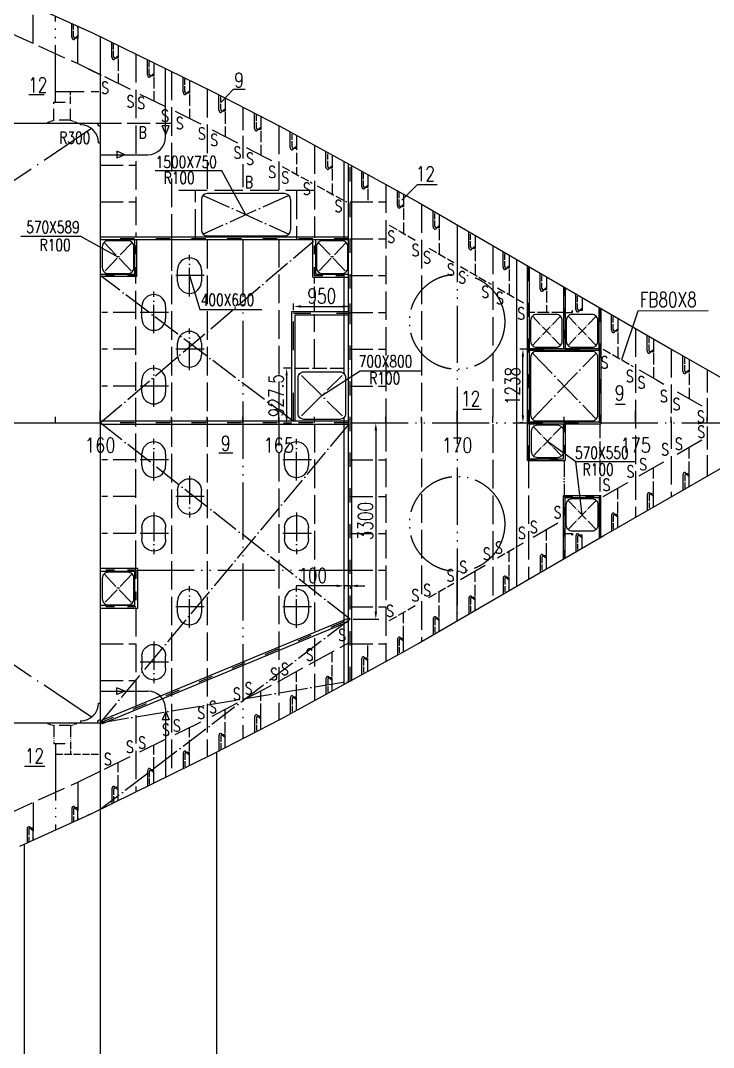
# Model space of a CAD drawing. Extents: x 415194 to 563994, y 453377 to 495577.
# Drawn here: x 541507 to 553155, y 468260 to 485525 of the extents above; entities that cross this region are included whole.
import ezdxf
from ezdxf.enums import TextEntityAlignment as Align

# ---------------------------------------------------------------- set-up
doc = ezdxf.new("R2010")
doc.units = 0
doc.header["$LTSCALE"] = 40
doc.header["$MEASUREMENT"] = 0
for name, pattern in [('ACAD_ISO02W100', [15, 12, -3]), ('ACAD_ISO03W100', [30, 12, -18]), ('ACAD_ISO04W100', [30.5, 24, -3, 0.5, -3]), ('ACAD_ISO05W100', [34, 24, -3, 0.5, -3, 0.5, -3])]:
    doc.linetypes.add(name, pattern=pattern)
doc.layers.get('0').update_dxf_attribs({"linetype": 'CONTINUOUS'})
doc.layers.get('DEFPOINTS').update_dxf_attribs({"linetype": 'CONTINUOUS'})
for name, color, linetype in [('01CONTINUOUS', 2, 'CONTINUOUS'), ('C-CEN', 4, 'ACAD_ISO04W100'), ('C-CON', 4, 'CONTINUOUS'), ('C-DAS', 4, 'ACAD_ISO02W100'), ('C-PH', 4, 'ACAD_ISO05W100'), ('FRAME', 7, 'CONTINUOUS'), ('TEXT', 9, 'CONTINUOUS'), ('Y-CON', 2, 'CONTINUOUS'), ('Y-DAS', 2, 'ACAD_ISO02W100'), ('Y-H', 2, 'ACAD_ISO03W100'), ('Y-PH', 2, 'ACAD_ISO05W100')]:
    doc.layers.add(name, color=color, linetype=linetype)
doc.styles.add('ROMANS', font='romans.shx', dxfattribs={"width": 0.75, "height": 250, "bigfont": 'hzdx.shx'})
doc.dimstyles.new('DM-50', dxfattribs={"dimscale": 50, "dimtxt": 1, "dimasz": 2.5, "dimexe": 1, "dimexo": 1, "dimgap": 1, "dimtad": 1, "dimdec": 0, "dimdsep": 46, "dimtxsty": 'ROMANS', "dimblk1": 'CLOSEDBLANK', "dimblk2": 'CLOSEDBLANK', "dimcen": 0, "dimclrd": 1, "dimclre": 1, "dimclrt": 1, "dimadec": 0, "dimazin": 0, "dimtfac": 1, "dimtdec": 0, "dimtmove": 0, "dimatfit": 3, "dimldrblk": 'CLOSEDBLANK', "dimfxl": 1, "dimtolj": 1, "dimarcsym": 0})

# ---------------------------------------------------------------- blocks, each defined once
blk = doc.blocks.new('A$C75882CA2')
at = {"layer": 'C-CON'}
for p, q in [((0, 57), (136, 114)), ((0, 57), (136, 0)), ((136, 0), (136, 114))]:
    blk.add_line(p, q, dxfattribs=at)
blk = doc.blocks.new('*D208')
at = {"color": 1, "linetype": 'ByBlock', "transparency": 16777216}
for p, q in [((570890, 480031), (570756, 480031)), ((570806, 479906), (570806, 479228)), ((570890, 479103), (570756, 479103))]:
    blk.add_line(p, q, dxfattribs=at)
for points in [[(570786, 479906), (570827, 479906), (570806, 480031)], [(570786, 479228), (570827, 479228), (570806, 479103)]]:
    blk.add_solid(points, dxfattribs=at)
at = {"layer": 'DEFPOINTS', "color": 0, "linetype": 'ByBlock', "transparency": 16777216}
for p in [(570940, 480031), (570806, 479103), (570940, 479103)]:
    blk.add_point(p, dxfattribs=at)
at = {"color": 1, "linetype": 'ByBlock', "transparency": 16777216, "insert": (570631, 479567), "char_height": 250, "attachment_point": 5, "rotation": 90, "style": 'ROMANS'}
blk.add_mtext('\\A1;927.5', dxfattribs=at)
blk = doc.blocks.new('_CLOSEDBLANK')
at = {"color": 0, "linetype": 'ByBlock'}
for p, q in [((-1, 0.17), (0, 0)), ((-1, 0.17), (-1, -0.17)), ((0, 0), (-1, -0.17))]:
    blk.add_line(p, q, dxfattribs=at)
blk = doc.blocks.new('A$C63D31A94')
at = {"layer": 'C-CEN', "ltscale": 0.5}
for p, q in [((250, 700), (250, 0)), ((0, 350), (500, 350))]:
    blk.add_line(p, q, dxfattribs=at)
at = {"layer": 'C-CON'}
for p, q in [((50, 250), (50, 450)), ((450, 450), (450, 250))]:
    blk.add_line(p, q, dxfattribs=at)
for centre, start, end in [((250, 450), 0, 180), ((250, 250), 180, 0)]:
    blk.add_arc(centre, 200, start, end, dxfattribs=at)
blk = doc.blocks.new('*D205')
at = {"color": 1, "linetype": 'ByBlock', "transparency": 16777216}
for p, q in [((572300, 479109), (572355, 479109)), ((572305, 478984), (572305, 475934)), ((571923, 475809), (572355, 475809))]:
    blk.add_line(p, q, dxfattribs=at)
for points in [[(572284, 478984), (572326, 478984), (572305, 479109)], [(572284, 475934), (572326, 475934), (572305, 475809)]]:
    blk.add_solid(points, dxfattribs=at)
at = {"layer": 'DEFPOINTS', "color": 0, "linetype": 'ByBlock', "transparency": 16777216}
for p in [(572250, 479109), (571873, 475809), (572305, 475809)]:
    blk.add_point(p, dxfattribs=at)
at = {"color": 1, "linetype": 'ByBlock', "transparency": 16777216, "insert": (572130, 477459), "char_height": 250, "attachment_point": 5, "rotation": 90, "style": 'ROMANS'}
blk.add_mtext('\\A1;3300', dxfattribs=at)
blk = doc.blocks.new('*D206')
at = {"color": 1, "linetype": 'ByBlock', "transparency": 16777216}
for p, q in [((571648, 476369), (570967, 476369)), ((571773, 476369), (571773, 476319)), ((571873, 476369), (571773, 476369)), ((571873, 476369), (571873, 476319)), ((571998, 476369), (572123, 476369))]:
    blk.add_line(p, q, dxfattribs=at)
for points in [[(571648, 476390), (571648, 476349), (571773, 476369)], [(571998, 476390), (571998, 476349), (571873, 476369)]]:
    blk.add_solid(points, dxfattribs=at)
at = {"layer": 'DEFPOINTS', "color": 0, "linetype": 'ByBlock', "transparency": 16777216}
for p in [(571773, 476419), (571773, 476369), (571873, 476419)]:
    blk.add_point(p, dxfattribs=at)
at = {"color": 1, "linetype": 'ByBlock', "transparency": 16777216, "insert": (571245, 476544), "char_height": 250, "attachment_point": 5, "style": 'ROMANS'}
blk.add_mtext('\\A1;100', dxfattribs=at)
blk = doc.blocks.new('*D209')
at = {"color": 1, "linetype": 'ByBlock', "transparency": 16777216}
for p, q in [((574838, 480347), (574728, 480347)), ((574778, 479234), (574778, 480222)), ((574773, 479109), (574728, 479109))]:
    blk.add_line(p, q, dxfattribs=at)
for points in [[(574757, 480222), (574799, 480222), (574778, 480347)], [(574757, 479234), (574799, 479234), (574778, 479109)]]:
    blk.add_solid(points, dxfattribs=at)
at = {"layer": 'DEFPOINTS', "color": 0, "linetype": 'ByBlock', "transparency": 16777216}
for p in [(574778, 480347), (574888, 480347), (574823, 479109)]:
    blk.add_point(p, dxfattribs=at)
at = {"color": 1, "linetype": 'ByBlock', "transparency": 16777216, "insert": (574603, 479728), "char_height": 250, "attachment_point": 5, "rotation": 90, "style": 'ROMANS'}
blk.add_mtext('\\A1;1238', dxfattribs=at)
blk = doc.blocks.new('*D207')
at = {"color": 1, "linetype": 'ByBlock', "transparency": 16777216}
for p, q in [((570923, 481004), (570923, 481117)), ((571048, 481067), (571748, 481067)), ((571873, 481004), (571873, 481117))]:
    blk.add_line(p, q, dxfattribs=at)
for points in [[(571048, 481088), (571048, 481046), (570923, 481067)], [(571748, 481088), (571748, 481046), (571873, 481067)]]:
    blk.add_solid(points, dxfattribs=at)
at = {"layer": 'DEFPOINTS', "color": 0, "linetype": 'ByBlock', "transparency": 16777216}
for p in [(571873, 481067), (570923, 480954), (571873, 480954)]:
    blk.add_point(p, dxfattribs=at)
at = {"color": 1, "linetype": 'ByBlock', "transparency": 16777216, "insert": (571398, 481242), "char_height": 250, "attachment_point": 5, "style": 'ROMANS'}
blk.add_mtext('\\A1;950', dxfattribs=at)

msp = doc.modelspace()

# ---------------------------------------------------------------- linework, layer by layer
for p, q in [((542366.4, 485248.6), (542366.4, 485480.2)), ((543041.4, 484910.5), (543041.4, 485159)), ((543641.4, 484613.4), (543641.4, 484861.8)), ((544241.4, 484319.5), (544241.4, 484573.2)), ((541645.6, 484281.2), (541906.5, 484281.2)), ((544841.4, 484020.5), (544841.4, 484277.2)), ((545441.4, 483710.7), (545441.4, 483966.9)), ((546041.4, 483391.9), (546041.4, 483654.1)), ((546641.4, 483062.4), (546641.4, 483324.6)), ((546946.4, 481814), (546946.4, 483155.1)), ((547018.9, 474420.4), (547018.9, 483109.9)), ((547073.9, 474420.4), (547073.9, 483090.7)), ((544889.6, 482999.7), (543772.7, 482999.7)), ((545296.4, 482260.4), (544889.6, 482999.7)), ((547241.4, 482733.4), (547241.4, 482995.6)), ((544675.6, 482615.4), (544646.4, 482615.4)), ((545946.4, 482615.4), (544675.6, 482615.4)), ((545946.4, 482615.4), (544675.6, 482615.4)), ((547841.4, 482413.3), (547841.4, 482664.4)), ((544546.4, 482515.4), (544546.4, 482005.4)), ((546046.4, 482515.4), (546046.4, 482005.4)), ((548441.4, 482059.7), (548441.4, 482321.9)), ((542518.6, 481891.4), (541510.7, 481891.4)), ((543146.4, 481545.9), (542518.6, 481891.4)), ((547018.9, 481882.9), (542846.4, 481882.9)), ((544646.4, 481905.4), (545946.4, 481905.4)), ((549041.4, 481711.7), (549041.4, 481973.9)), ((547018.9, 481837.9), (542846.4, 481837.9)), ((543428.9, 481253.9), (543428.9, 481837.9)), ((543463.9, 481218.9), (543463.9, 481837.9)), ((546418.9, 481208.9), (546418.9, 481837.9)), ((546468.9, 481258.9), (546468.9, 481837.9)), ((549617.4, 481377.1), (549617.4, 481639.3)), ((549846.4, 481507), (549846.4, 476013.7)), ((543428.9, 481253.9), (542846.4, 481253.9)), ((543463.9, 481218.9), (542846.4, 481218.9)), ((544346.4, 481236.4), (544520.4, 480669.4)), ((546418.9, 481208.9), (547018.9, 481208.9)), ((546468.9, 481258.9), (547018.9, 481258.9)), ((546946.4, 479584.5), (546946.4, 481277.7)), ((550241.4, 481014.6), (550241.4, 481276.8)), ((550841.4, 480665.6), (550841.4, 480927.8)), ((544520.4, 480669.4), (545560.7, 480669.4)), ((546068.9, 480632.4), (547018.9, 480632.4)), ((546068.9, 478787.9), (546068.9, 480632.4)), ((546123.9, 480577.4), (547018.9, 480577.4)), ((546123.9, 478787.9), (546123.9, 480577.4)), ((551441.4, 480318.9), (551441.4, 480581.1)), ((552041.4, 479973.3), (552041.4, 480236.1)), ((552641.4, 479628.6), (552641.4, 479890.9)), ((546571.4, 479218.4), (547214, 479636.7)), ((547214, 479636.7), (548246.4, 479636.7)), ((542846.4, 478760.4), (542846.4, 478960.4)), ((542846.4, 478760.4), (542846.4, 478960.4)), ((548846.4, 478760.4), (548846.4, 478960.4)), ((548846.4, 478760.4), (548846.4, 478960.4)), ((551846.4, 478760.4), (551846.4, 478960.4)), ((551846.4, 478760.4), (551846.4, 478960.4)), ((524096.4, 478760.4), (542846.4, 478760.4)), ((542096.4, 478760.4), (542096.4, 478860.4)), ((547018.9, 478787.9), (542846.4, 478787.9)), ((543446.4, 478760.4), (543446.4, 478860.4)), ((543446.4, 478760.4), (543446.4, 478860.4)), ((546946.4, 478719), (546946.4, 478852.2)), ((547046.4, 478760.4), (547046.4, 478860.4)), ((547046.4, 478760.4), (547046.4, 478860.4)), ((547646.4, 478760.4), (547646.4, 478860.4)), ((547646.4, 478760.4), (547646.4, 478860.4)), ((548246.4, 478760.4), (548246.4, 478860.4)), ((549446.4, 478760.4), (549446.4, 478860.4)), ((549446.4, 478760.4), (549446.4, 478860.4)), ((550046.4, 478760.4), (550046.4, 478860.4)), ((550646.4, 478760.4), (550646.4, 478860.4)), ((551246.4, 478760.4), (551246.4, 478860.4)), ((551246.4, 478760.4), (551246.4, 478860.4)), ((552446.4, 478760.4), (552446.4, 478860.4)), ((552446.4, 478760.4), (552446.4, 478860.4)), ((553046.4, 478760.4), (553046.4, 478860.4)), ((553046.4, 478760.4), (553046.4, 478860.4)), ((547018.9, 478732.9), (542846.4, 478732.9)), ((546946.4, 474365.6), (546946.4, 478742.9)), ((550363.4, 478450.4), (550838.6, 478113.8)), ((550838.6, 478113.8), (551846.4, 478113.8)), ((550946.4, 477212.4), (550838.6, 478113.8)), ((552641.4, 477884.4), (552641.4, 477622.2)), ((552041.4, 477546.9), (552041.4, 477284.7)), ((551441.4, 477202.3), (551441.4, 476940.1)), ((550841.4, 476855.1), (550841.4, 476592.9)), ((550241.4, 476506.6), (550241.4, 476244.4)), ((543473.9, 476311.9), (542846.4, 476311.9)), ((543423.9, 476261.9), (542846.4, 476261.9)), ((543423.9, 476261.9), (543423.9, 475687.9)), ((543473.9, 476311.9), (543473.9, 475637.9)), ((549617.4, 476144.1), (549617.4, 475881.9)), ((543423.9, 475687.9), (542846.4, 475687.9)), ((549041.4, 475809), (549041.4, 475546.8)), ((543473.9, 475637.9), (542846.4, 475637.9)), ((548441.4, 475460.5), (548441.4, 475198.3)), ((547841.4, 475116.3), (547841.4, 474854.1)), ((547239.9, 474786.5), (547239.9, 474524.3)), ((546641.4, 474457.8), (546641.4, 474195.6)), ((546041.4, 474129.3), (546041.4, 473867.1)), ((545441.4, 473810.6), (545441.4, 473548.4)), ((544841.4, 473500.2), (544841.4, 473238)), ((544241.4, 473201.2), (544241.4, 472942.1)), ((544798.8, 473221.5), (544798.8, 465311.4)), ((541576.2, 472988.2), (541914.7, 472988.2)), ((543641.4, 472907.8), (543641.4, 472659.4)), ((543041.4, 472609.7), (543041.4, 472361.3)), ((542366.4, 472272.1), (542366.4, 472040.5)), ((542846.4, 472265.4), (542846.4, 462240)), ((541616.4, 471930.7), (541616.4, 471702.7)), ((541566.3, 471678.1), (541566.3, 465311.4))]:
    msp.add_line(p, q)
at = {"color": 1}
for p, q in [((543946.4, 483569.1), (543946.4, 484717.5)), ((542846.4, 483269.1), (543646.4, 483269.1)), ((542846.4, 474251.6), (543646.4, 474251.6)), ((543946.4, 473951.6), (543946.4, 472803.2))]:
    msp.add_line(p, q, dxfattribs=at)
at = {"ltscale": 0.3}
for p, q in [((544871.4, 484144.5), (545085.1, 484369.4)), ((545085.1, 484369.4), (545283.4, 484369.4)), ((547913.7, 482507), (548178.8, 482768.9)), ((551231.4, 478745.4), (551261.4, 478745.4))]:
    msp.add_line(p, q, dxfattribs=at)
at = {"ltscale": 0.5}
for p, q in [((550031.4, 478126.4), (550031.4, 481399.5)), ((550061.4, 478156.4), (550061.4, 481382.1)), ((551261.4, 480685), (551261.4, 478745.4)), ((550061.4, 480013.4), (551231.4, 480013.4)), ((550061.4, 479983.4), (551231.4, 479983.4)), ((551231.4, 480013.4), (551231.4, 478775.4)), ((550061.4, 478775.4), (551231.4, 478775.4)), ((550061.4, 478745.4), (551231.4, 478745.4)), ((550630.4, 478745.4), (550630.4, 478156.4)), ((550660.4, 478745.4), (550660.4, 478126.4)), ((550031.4, 478126.4), (550660.4, 478126.4)), ((550061.4, 478156.4), (550630.4, 478156.4)), ((550631.4, 477537.4), (551261.4, 477537.4)), ((550661.4, 477507.4), (551231.4, 477507.4)), ((551261.4, 476835.7), (551261.4, 477537.4))]:
    msp.add_line(p, q, dxfattribs=at)
at = {"lineweight": -2, "ltscale": 0.5}
for p, q in [((550631.4, 481051), (550631.4, 480013.4)), ((550661.4, 481033.6), (550661.4, 480013.4)), ((551231.4, 479973.4), (551231.4, 480702.5)), ((550631.4, 476478.4), (550631.4, 477537.4)), ((550661.4, 476478.4), (550661.4, 477507.4)), ((551231.4, 477507.4), (551231.4, 476818.3)), ((542873.9, 473760.8), (547018.9, 475478))]:
    msp.add_line(p, q, dxfattribs=at)
at = {"lineweight": -2}
msp.add_line((542873.9, 473702.7), (547018.9, 475419.9), dxfattribs=at)
at = {"ltscale": 0.3}
for points in [[(550611.4, 480483.4, 0.4142136), (550511.4, 480583.4), (550181.4, 480583.4, 0.4142136), (550081.4, 480483.4), (550081.4, 480133.4, 0.4142136), (550181.4, 480033.4), (550511.4, 480033.4, 0.4142136), (550611.4, 480133.4)], [(551211.4, 480483.4, 0.4142136), (551111.4, 480583.4), (550781.4, 480583.4, 0.4142136), (550681.4, 480483.4), (550681.4, 480133.4, 0.4142136), (550781.4, 480033.4), (551111.4, 480033.4, 0.4142136), (551211.4, 480133.4)], [(551111.4, 479963.4), (550181.4, 479963.4, 0.4142136), (550081.4, 479863.4), (550081.4, 478895.4, 0.4142136), (550181.4, 478795.4), (551111.4, 478795.4, 0.4142136), (551211.4, 478895.4), (551211.4, 479863.4, 0.4142136)], [(546971.4, 479518.4), (546971.4, 478918.4, -0.4142136), (546871.4, 478818.4), (546271.4, 478818.4, -0.4142136), (546171.4, 478918.4), (546171.4, 479518.4, -0.4142136), (546271.4, 479618.4), (546871.4, 479618.4, -0.4142136)], [(550628.4, 478275.4, -0.4142136), (550528.4, 478175.4), (550198.4, 478175.4, -0.4142136), (550098.4, 478275.4), (550098.4, 478625.4, -0.4142136), (550198.4, 478725.4), (550528.4, 478725.4, -0.4142136), (550628.4, 478625.4)], [(551211.4, 477037.4, -0.4142136), (551111.4, 476937.4), (550781.4, 476937.4, -0.4142136), (550681.4, 477037.4), (550681.4, 477387.4, -0.4142136), (550781.4, 477487.4), (551111.4, 477487.4, -0.4142136), (551211.4, 477387.4)]]:
    msp.add_lwpolyline(points, format="xyb", close=True, dxfattribs=at)
for centre, radius, start, end in [((542416.4, 485248.6), 50, 180, 220.30049), ((542397.3, 485232.4), 25, 220.30049, 355.62163), ((542421.4, 485255.5), 25, 180, 270), ((543091.4, 484910.5), 50, 180, 220.30049), ((543072.3, 484894.3), 25, 220.30049, 355.62163), ((543096.4, 484917.4), 25, 180, 270), ((543691.4, 484613.4), 50, 180, 220.30049), ((543672.3, 484597.2), 25, 220.30049, 355.62163), ((543696.4, 484620.3), 25, 180, 270), ((544291.4, 484319.5), 50, 180, 220.30049), ((544272.3, 484303.3), 25, 220.30049, 355.62163), ((544296.4, 484326.4), 25, 180, 270), ((544891.4, 484020.5), 50, 180, 220.30049), ((544872.3, 484004.3), 25, 220.30049, 355.62163), ((544896.4, 484027.4), 25, 180, 270), ((542846.4, 483800.4), 50, 179.98123, 270), ((545491.4, 483710.7), 50, 180, 220.30049), ((545472.3, 483694.5), 25, 220.30049, 355.62163), ((545496.4, 483717.6), 25, 180, 270), ((546091.4, 483391.9), 50, 180, 220.30049), ((546072.3, 483375.7), 25, 220.30049, 355.62163), ((546096.4, 483398.8), 25, 180, 270), ((546691.4, 483062.4), 50, 180, 220.30049), ((546672.3, 483046.2), 25, 220.30049, 355.62163), ((546696.4, 483069.3), 25, 180, 270), ((547291.4, 482733.4), 50, 180, 220.30049), ((547296.4, 482740.3), 25, 180, 270), ((544646.4, 482515.4), 100, 90, 180), ((545946.4, 482515.4), 100, 0, 90), ((547272.3, 482717.2), 25, 220.30049, 355.62163), ((547891.4, 482413.3), 50, 180, 220.30049), ((547872.3, 482397.1), 25, 220.30049, 355.62163), ((547896.4, 482420.2), 25, 180, 270), ((548491.4, 482059.7), 50, 180, 220.30049), ((548472.3, 482043.6), 25, 220.30049, 355.62163), ((548496.4, 482066.6), 25, 180, 270), ((544646.4, 482005.4), 100, 180, 270), ((545946.4, 482005.4), 100, 270, 0), ((549091.4, 481711.7), 50, 180, 220.30049), ((549072.3, 481695.5), 25, 220.30049, 355.62163), ((549096.4, 481718.6), 25, 180, 270), ((549667.4, 481377.1), 50, 180, 220.30049), ((549648.3, 481360.9), 25, 220.30049, 355.62163), ((549672.4, 481384), 25, 180, 270), ((550291.4, 481014.6), 50, 180, 220.30049), ((550296.4, 481021.5), 25, 180, 270), ((550272.3, 480998.4), 25, 220.30049, 355.62163), ((550891.4, 480665.6), 50, 180, 220.30049), ((550896.4, 480672.5), 25, 180, 270), ((550872.3, 480649.4), 25, 220.30049, 355.62163), ((551491.4, 480318.9), 50, 180, 220.30049), ((551496.4, 480325.8), 25, 180, 270), ((551472.3, 480302.8), 25, 220.30049, 355.62163), ((552091.4, 479973.3), 50, 180, 220.30049), ((552096.4, 479980.2), 25, 180, 270), ((552072.3, 479957.1), 25, 220.30049, 355.62163), ((552691.4, 479628.6), 50, 180, 220.30049), ((552696.4, 479635.5), 25, 180, 270), ((552672.3, 479612.4), 25, 220.30049, 355.62163), ((552691.4, 477884.4), 50, 139.69951, 180), ((552672.3, 477900.5), 25, 4.37837, 139.69951), ((552696.4, 477877.5), 25, 90, 180), ((552091.4, 477546.9), 50, 139.69951, 180), ((552072.3, 477563.1), 25, 4.37837, 139.69951), ((552096.4, 477540), 25, 90, 180), ((551491.4, 477202.3), 50, 139.69951, 180), ((551472.3, 477218.5), 25, 4.37837, 139.69951), ((551496.4, 477195.4), 25, 90, 180), ((550891.4, 476855.1), 50, 139.69951, 180), ((550872.3, 476871.3), 25, 4.37837, 139.69951), ((550896.4, 476848.2), 25, 90, 180), ((550291.4, 476506.6), 50, 139.69951, 180), ((550272.3, 476522.8), 25, 4.37837, 139.69951), ((550296.4, 476499.7), 25, 90, 180), ((549667.4, 476144.1), 50, 139.69951, 180), ((549648.3, 476160.3), 25, 4.37837, 139.69951), ((549672.4, 476137.2), 25, 90, 180), ((549091.4, 475809), 50, 139.69951, 180), ((549072.3, 475825.2), 25, 4.37837, 139.69951), ((549096.4, 475802.1), 25, 90, 180), ((548491.4, 475460.5), 50, 139.69951, 180), ((548472.3, 475476.7), 25, 4.37837, 139.69951), ((548496.4, 475453.6), 25, 90, 180), ((547891.4, 475116.3), 50, 139.69951, 180), ((547872.3, 475132.5), 25, 4.37837, 139.69951), ((547896.4, 475109.4), 25, 90, 180), ((547289.9, 474786.5), 50, 139.69951, 180), ((547270.9, 474802.7), 25, 4.37837, 139.69951), ((547294.9, 474779.6), 25, 90, 180), ((546691.4, 474457.8), 50, 139.69951, 180), ((546672.3, 474474), 25, 4.37837, 139.69951), ((546696.4, 474450.9), 25, 90, 180), ((546091.4, 474129.3), 50, 139.69951, 180), ((546072.3, 474145.5), 25, 4.37837, 139.69951), ((546096.4, 474122.4), 25, 90, 180), ((542846.4, 473719.1), 50, 90, 178.61111), ((545491.4, 473810.6), 50, 139.69951, 180), ((545472.3, 473826.7), 25, 4.37837, 139.69951), ((545496.4, 473803.6), 25, 90, 180), ((544891.4, 473500.2), 50, 139.69951, 180), ((544872.3, 473516.4), 25, 4.37837, 139.69951), ((544896.4, 473493.3), 25, 90, 180), ((544291.4, 473201.2), 50, 139.69951, 180), ((544272.3, 473217.4), 25, 4.37837, 139.69951), ((544296.4, 473194.3), 25, 90, 180), ((543691.4, 472907.8), 50, 139.69951, 180), ((543672.3, 472924), 25, 4.37837, 139.69951), ((543696.4, 472900.9), 25, 90, 180), ((543091.4, 472609.7), 50, 139.69951, 180), ((543072.3, 472625.9), 25, 4.37837, 139.69951), ((543096.4, 472602.8), 25, 90, 180), ((542416.4, 472272.1), 50, 139.69951, 180), ((542397.3, 472288.3), 25, 4.37837, 139.69951), ((542421.4, 472265.2), 25, 90, 180), ((541666.4, 471930.7), 50, 139.69951, 180), ((541647.3, 471946.8), 25, 4.37837, 139.69951), ((541671.4, 471923.7), 25, 90, 180)]:
    msp.add_arc(centre, radius, start, end)
at = {"color": 1}
for centre, start, end in [((543646.4, 483569.1), 270, 0), ((543646.4, 473951.6), 0, 90)]:
    msp.add_arc(centre, 300, start, end, dxfattribs=at)
at = {"color": 1, "linetype": 'ByBlock'}
msp.add_solid([(552896.4, 478785.4), (552896.4, 478735.4), (553046.4, 478760.4)], dxfattribs=at)
at = {"layer": '01CONTINUOUS'}
for p, q in [((542846.4, 485255.4), (542846.4, 472265.4)), ((536846.4, 483800.4), (542821.4, 483800.4)), ((536846.4, 473720.4), (542846.4, 473720.4))]:
    msp.add_line(p, q, dxfattribs=at)
at = {"layer": 'C-CEN'}
for p, q in [((542700.6, 473813.6), (524242.1, 486190)), ((542700.6, 483707.2), (524244.2, 471332.1))]:
    msp.add_line(p, q, dxfattribs=at)
at = {"layer": 'C-CEN', "ltscale": 0.5}
for p, q in [((546017.1, 482586.1), (544575.7, 481934.6)), ((544575.7, 482586.1), (546017.1, 481934.6)), ((542846.4, 478760.4), (546428.9, 481815.3)), ((546096.4, 478785.4), (542846.4, 481236.4)), ((550110.7, 478824.6), (551182.1, 479934.1)), ((550110.7, 479934.1), (551182.1, 478824.6)), ((546232, 478878.9), (546910.8, 479557.8)), ((546232, 479557.8), (546910.8, 478878.9)), ((547046.4, 475460.4), (542846.4, 478760.4)), ((547018.9, 478732.9), (542846.4, 473720.4)), ((547046.4, 475460.4), (542863.9, 472273.9)), ((542846.4, 473720.4), (547046.4, 474420.4))]:
    msp.add_line(p, q, dxfattribs=at)
at = {"layer": 'C-CEN', "ltscale": 0.3}
for p, q in [((542910.7, 481791.1), (543382.1, 481300.6)), ((543382.1, 481791.1), (542910.7, 481300.6)), ((546510.7, 481791.1), (546982.1, 481300.6)), ((546982.1, 481791.1), (546510.7, 481300.6)), ((542910.7, 476220.1), (543382.1, 475729.6)), ((543382.1, 476220.1), (542910.7, 475729.6))]:
    msp.add_line(p, q, dxfattribs=at)
at = {"layer": 'C-CEN', "ltscale": 0.2}
for p, q in [((550582.1, 480062.6), (550110.7, 480554.1)), ((550110.7, 480062.6), (550582.1, 480554.1)), ((551182.1, 480062.6), (550710.7, 480554.1)), ((550710.7, 480062.6), (551182.1, 480554.1)), ((550599.1, 478696.1), (550127.7, 478204.6)), ((550127.7, 478696.1), (550599.1, 478204.6)), ((550710.7, 477458.1), (551182.1, 476966.6)), ((551182.1, 477458.1), (550710.7, 476966.6))]:
    msp.add_line(p, q, dxfattribs=at)
at = {"layer": 'C-CON', "linetype": 'ACAD_ISO05W100', "ltscale": 0.2}
for p, q in [((542066.6, 484150.4), (542346.6, 484150.4)), ((542066.6, 483850.4), (542066.6, 484150.4)), ((542346.6, 483850.4), (542346.6, 484150.4)), ((542346.6, 483850.4), (542066.6, 483850.4)), ((542346.6, 473670.4), (542066.6, 473670.4)), ((542066.6, 473670.4), (542066.6, 473370.4)), ((542346.6, 473670.4), (542346.6, 473370.4)), ((542066.6, 473370.4), (542346.6, 473370.4))]:
    msp.add_line(p, q, dxfattribs=at)
at = {"layer": 'C-CON', "linetype": 'ACAD_ISO05W100', "ltscale": 0.05}
for p, q in [((541961.6, 483812.4), (542066.6, 483850.4)), ((541961.6, 483812.4), (541961.6, 483800.4)), ((542346.6, 483850.4), (542451.6, 483812.4)), ((542451.6, 483812.4), (542451.6, 483800.4)), ((541961.6, 473708.4), (541961.6, 473720.4)), ((541961.6, 473708.4), (542066.6, 473670.4)), ((542346.6, 473670.4), (542451.6, 473708.4)), ((542451.6, 473708.4), (542451.6, 473720.4))]:
    msp.add_line(p, q, dxfattribs=at)
at = {"layer": 'C-CON'}
for p, q in [((542516.4, 483770.4), (542516.4, 483800.5)), ((542816.4, 483470.4), (542846.4, 483470.4)), ((548178.8, 482768.9), (548512.7, 482768.9)), ((548940.1, 478988.8), (549257, 478988.8)), ((551506.5, 479074.6), (551670.9, 479074.6)), ((542816.4, 474050.4), (542846.4, 474050.4)), ((542516.4, 473750.4), (542516.4, 473720.3))]:
    msp.add_line(p, q, dxfattribs=at)
for centre, start, end in [((542516.4, 483470.4), 0, 90), ((542516.4, 474050.4), 270, 360)]:
    msp.add_arc(centre, 300, start, end, dxfattribs=at)
at = {"layer": 'C-DAS'}
for p, q in [((541721.4, 485140.2), (541721.4, 485772)), ((542471.4, 484798.7), (542471.4, 485430.5)), ((543446.4, 484962), (543446.4, 481880.4)), ((544046.4, 484668.6), (544046.4, 481855.4)), ((542096.6, 484330.2), (542821.6, 484330.2)), ((544646.4, 484375.2), (544646.4, 482665.4)), ((545846.4, 483757.4), (545846.4, 482665.4)), ((546446.4, 483429.3), (546446.4, 481872.9)), ((547646.4, 482771.3), (547646.4, 478760.4)), ((546446.4, 482665.4), (544046.4, 482665.4)), ((544446.4, 481872.9), (544446.4, 482665.4)), ((546146.4, 482665.4), (546146.4, 481855.4)), ((548246.4, 482436.4), (548246.4, 478760.4)), ((544046.4, 481837.9), (544046.4, 472852.1)), ((544646.4, 481837.9), (544646.4, 473145.5)), ((545846.4, 481855.4), (545846.4, 473763.3)), ((549446.4, 481739.3), (549446.4, 475781.4)), ((543446.4, 476301.9), (543446.4, 481236.4)), ((546446.4, 479688.9), (546446.4, 480587.4)), ((551846.4, 480348.3), (551846.4, 477172.4)), ((552446.4, 480003.2), (552446.4, 477517.6)), ((547646.4, 478760.4), (547646.4, 476259.4)), ((548246.4, 478760.4), (548246.4, 475084.3)), ((546446.4, 478742.9), (546446.4, 474091.4)), ((550045.4, 478141.4), (550045.4, 476129.3)), ((547646.4, 476259.4), (547646.4, 474749.4)), ((543446.4, 475647.9), (543446.4, 472558.7)), ((542471.4, 472722.1), (542471.4, 472090.2)), ((541721.4, 472380.5), (541721.4, 471748.7))]:
    msp.add_line(p, q, dxfattribs=at)
at = {"layer": 'C-DAS', "ltscale": 0.2}
for p, q in [((542396.4, 485255.5), (542396.4, 485466)), ((543071.4, 484917.4), (543071.4, 485145.7)), ((543671.4, 484620.3), (543671.4, 484848.5)), ((544271.4, 484326.4), (544271.4, 484554.7)), ((544871.4, 484027.4), (544871.4, 484261.7)), ((545471.4, 483717.6), (545471.4, 483945.8)), ((546071.4, 483398.8), (546071.4, 483634.9)), ((546671.4, 483069.3), (546671.4, 483305.9)), ((547271.4, 482740.3), (547271.4, 482976.9)), ((547871.4, 482420.2), (547871.4, 482648.4)), ((548471.4, 482066.6), (548471.4, 482305.7)), ((549071.4, 481718.6), (549071.4, 481957.2)), ((549647.4, 481384), (549647.4, 481622.6)), ((550271.4, 481021.5), (550271.4, 481260.1)), ((550871.4, 480672.5), (550871.4, 480911.6)), ((551471.4, 480325.8), (551471.4, 480564)), ((552071.4, 479980.2), (552071.4, 480218.9)), ((552671.4, 479635.5), (552671.4, 479873.7)), ((552671.4, 477877.5), (552671.4, 477649.2)), ((552071.4, 477540), (552071.4, 477311.7)), ((551471.4, 477195.4), (551471.4, 476967.1)), ((550871.4, 476848.2), (550871.4, 476619.9)), ((550271.4, 476499.7), (550271.4, 476271.4)), ((549647.4, 476137.2), (549647.4, 475908.9)), ((549071.4, 475802.1), (549071.4, 475573.9)), ((548471.4, 475453.6), (548471.4, 475225.3)), ((547871.4, 475109.4), (547871.4, 474881.1)), ((547269.9, 474779.6), (547269.9, 474551.4)), ((546671.4, 474450.9), (546671.4, 474222.7)), ((546071.4, 474122.4), (546071.4, 473894.2)), ((545471.4, 473803.6), (545471.4, 473575.4)), ((544871.4, 473493.3), (544871.4, 473265.1)), ((544271.4, 473194.3), (544271.4, 472966)), ((543671.4, 472900.9), (543671.4, 472672.7)), ((543071.4, 472602.8), (543071.4, 472374.6)), ((542396.4, 472265.2), (542396.4, 472054.7)), ((541646.4, 471923.7), (541646.4, 471715.8))]:
    msp.add_line(p, q, dxfattribs=at)
at = {"layer": 'C-DAS', "ltscale": 0.5}
for p, q in [((544046.4, 481855.4), (544046.4, 481251.4)), ((546113.9, 479682.6), (547028.9, 479682.6)), ((551246.4, 478745.4), (551246.4, 477522.4))]:
    msp.add_line(p, q, dxfattribs=at)
at = {"layer": 'C-DAS', "ltscale": 0.25}
msp.add_line((542096.6, 473190.5), (542821.6, 473190.5), dxfattribs=at)
at = {"layer": 'C-DAS'}
for points in [[(539096.4, 486241.5), (539566.5, 486065.2), (541265.4, 485347.8), (542469, 484799.9), (542846.4, 484615.3)], [(539096.4, 471279.2), (539566.5, 471455.5), (541265.4, 472172.9), (542469, 472720.9), (542846.4, 472905.4)]]:
    msp.add_lwpolyline(points, dxfattribs=at)
at = {"layer": 'C-DAS', "ltscale": 0.5, "flags": 128}
msp.add_lwpolyline([(542646.4, 484713.1), (542864.2, 484606.6)], dxfattribs=at)
at = {"layer": 'C-DAS', "flags": 128}
for points in [[(542915.7, 484581.4), (543412.9, 484338.3)], [(543514.9, 484288.4), (544003.6, 484049.5)], [(544106.9, 483999), (544488, 483812.6), (544598.8, 483755.3)], [(544725.9, 483689.6), (545183.4, 483453)], [(545299.8, 483391.5), (545604.1, 483235.4), (545799.2, 483128.4)], [(551903.6, 479652.1), (552209.7, 479476), (552401.3, 479365.7)], [(552543.6, 479283.8), (552980.3, 479032.5)], [(552543.6, 478236.9), (552980.3, 478488.2)], [(551903.6, 477868.7), (552209.7, 478044.7), (552401.3, 478155)], [(551300.2, 477521.6), (551804, 477811.4)], [(550123.9, 476839.9), (550565.5, 477096.4)], [(548900.7, 476129.3), (549419.4, 476430.7)], [(545299.8, 474129.2), (545604.1, 474285.3), (547028.9, 475066.6)], [(544725.9, 473831.1), (545183.4, 474067.7)], [(544106.9, 473521.8), (544488, 473708.1), (544598.8, 473765.4)], [(543514.9, 473232.3), (544003.6, 473471.2)], [(542915.7, 472939.3), (543412.9, 473182.4)]]:
    msp.add_lwpolyline(points, dxfattribs=at)
at = {"layer": 'C-DAS', "ltscale": 0.3, "flags": 128}
for points in [[(545903.1, 483071.5), (546411.8, 482792.5)], [(546491.3, 482746), (546987.5, 482476.8)], [(547704.4, 482083.7), (547715.9, 482077.4), (547901.8, 481971.6), (548167.7, 481817.1)], [(548373, 481697.9), (548791.7, 481454.7)], [(548900.7, 481391.4), (549419.4, 481090)], [(549523.3, 481029.7), (549990.4, 480758.4)], [(551300.2, 479999.1), (551804, 479709.3)], [(549523.3, 476491), (549990.4, 476762.3)], [(548373, 475822.8), (548791.7, 476066)], [(547704.4, 475437), (547715.9, 475443.3), (547901.8, 475549.1), (548167.7, 475703.6)]]:
    msp.add_lwpolyline(points, dxfattribs=at)
at = {"layer": 'C-PH'}
msp.add_line((545072.7, 478249.4), (544838.4, 478249.4), dxfattribs=at)
at = {"layer": 'DEFPOINTS', "color": 0, "linetype": 'ByBlock'}
msp.add_point((553046.4, 478760.4), dxfattribs=at)
at = {"layer": 'FRAME'}
for p, q in [((542846.4, 478760.4), (542846.4, 478960.4)), ((545846.4, 478760.4), (545846.4, 478960.4)), ((548846.4, 478760.4), (548846.4, 478960.4)), ((551846.4, 478760.4), (551846.4, 478960.4)), ((543446.4, 478760.4), (543446.4, 478860.4)), ((544046.4, 478760.4), (544046.4, 478860.4)), ((544646.4, 478760.4), (544646.4, 478860.4)), ((545246.4, 478760.4), (545246.4, 478860.4)), ((546446.4, 478760.4), (546446.4, 478860.4)), ((547046.4, 478760.4), (547046.4, 478860.4)), ((547646.4, 478760.4), (547646.4, 478860.4)), ((549446.4, 478760.4), (549446.4, 478860.4)), ((551246.4, 478760.4), (551246.4, 478860.4)), ((552446.4, 478760.4), (552446.4, 478860.4)), ((553046.4, 478760.4), (553046.4, 478860.4))]:
    msp.add_line(p, q, dxfattribs=at)
at = {"layer": 'TEXT'}
for p, q in [((551882.6, 480638.1), (551608.8, 479821.6)), ((553068.2, 480642.5), (551882.6, 480638.1))]:
    msp.add_line(p, q, dxfattribs=at)
for points in [[(542881.4, 481371.4, 0.4142136), (542981.4, 481271.4), (543311.4, 481271.4, 0.4142136), (543411.4, 481371.4), (543411.4, 481720.4, 0.4142136), (543311.4, 481820.4), (542981.4, 481820.4, 0.4142136), (542881.4, 481720.4), (542881.4, 481371.4)], [(546481.4, 481371.4, 0.4142136), (546581.4, 481271.4), (546911.4, 481271.4, 0.4142136), (547011.4, 481371.4), (547011.4, 481720.4, 0.4142136), (546911.4, 481820.4), (546581.4, 481820.4, 0.4142136), (546481.4, 481720.4), (546481.4, 481371.4)], [(542881.4, 475800.4, 0.4142136), (542981.4, 475700.4), (543311.4, 475700.4, 0.4142136), (543411.4, 475800.4), (543411.4, 476149.4, 0.4142136), (543311.4, 476249.4), (542981.4, 476249.4, 0.4142136), (542881.4, 476149.4), (542881.4, 475800.4)]]:
    msp.add_lwpolyline(points, format="xyb", dxfattribs=at)
at = {"layer": 'Y-CON'}
for p, q in [((552496.4, 477546.3), (553496.4, 478121.9)), ((551313.4, 476865.8), (552496.4, 477546.3)), ((548188.4, 475050.6), (551246.4, 476827)), ((547996.4, 474941.3), (548188.4, 475050.6)), ((545874.4, 473777.8), (547996.4, 474941.3)), ((544746.4, 473194.4), (545874.4, 473777.8)), ((542714.4, 472200.8), (544746.4, 473194.4)), ((541496.4, 471646.3), (542714.4, 472200.8))]:
    msp.add_line(p, q, dxfattribs=at)
for points in [[(531746.4, 488839.8), (533311.4, 488550), (534996.4, 488157.9), (536553.4, 487726.2), (538246.4, 487174.5), (539779.4, 486599.4), (541496.4, 485874.4), (542714.4, 485319.9), (544746.4, 484326.3), (545874.4, 483742.9), (547996.4, 482579.4), (548188.4, 482470.1), (551246.4, 480693.7), (551313.4, 480654.9), (552496.4, 479974.4), (553496.4, 479398.9), (554496.4, 478796.3), (554501.4, 478792.7), (554507.4, 478787.5), (554514.4, 478779.3), (554525.4, 478760.7), (554525.4, 478760.4)], [(542471.4, 485430.5), (542471.4, 485230.5), (542421.4, 485230.5), (542471.4, 485270.5)], [(543146.4, 485112.4), (543146.4, 484892.4), (543096.4, 484892.4), (543146.4, 484932.4)], [(543746.4, 484815.3), (543746.4, 484595.3), (543696.4, 484595.3), (543746.4, 484635.3)], [(544346.4, 484521.4), (544346.4, 484301.4), (544296.4, 484301.4), (544346.4, 484341.4)], [(544946.4, 484222.4), (544946.4, 484002.4), (544896.4, 484002.4), (544946.4, 484042.4)], [(545546.4, 483912.6), (545546.4, 483692.6), (545496.4, 483692.6), (545546.4, 483732.6)], [(546146.4, 483593.8), (546146.4, 483373.8), (546096.4, 483373.8), (546146.4, 483413.8)], [(546746.4, 483264.3), (546746.4, 483044.3), (546696.4, 483044.3), (546746.4, 483084.3)], [(547346.4, 482935.3), (547346.4, 482715.3), (547296.4, 482715.3), (547346.4, 482755.3)], [(547946.4, 482606.8), (547946.4, 482395.2), (547896.4, 482395.2), (547946.4, 482435.2)], [(548546.4, 482261.6), (548546.4, 482041.6), (548496.4, 482041.6), (548546.4, 482081.6)], [(549146.4, 481913.6), (549146.4, 481693.6), (549096.4, 481693.6), (549146.4, 481733.6)], [(549722.4, 481579), (549722.4, 481359), (549672.4, 481359), (549722.4, 481399)], [(550346.4, 481216.5), (550346.4, 480996.5), (550296.4, 480996.5), (550346.4, 481036.5)], [(550946.4, 480867.5), (550946.4, 480647.5), (550896.4, 480647.5), (550946.4, 480687.5)], [(550646.4, 480617.4), (550786.4, 480617.4), (550786.4, 480649.2), (550761, 480617.4)], [(551546.4, 480520.8), (551546.4, 480300.8), (551496.4, 480300.8), (551546.4, 480340.8)], [(552146.4, 480175.2), (552146.4, 479955.2), (552096.4, 479955.2), (552146.4, 479995.2)], [(552746.4, 479830.5), (552746.4, 479610.5), (552696.4, 479610.5), (552746.4, 479650.5)], [(542646.4, 472169.9), (542714.4, 472200.8), (544746.4, 473194.4), (545874.4, 473777.8), (547996.4, 474941.3), (548188.4, 475050.6), (551246.4, 476827), (551313.4, 476865.8), (552496.4, 477546.3), (553496.4, 478121.9), (554496.4, 478724.4), (554501.4, 478728), (554507.4, 478733.2), (554514.4, 478741.4), (554525.4, 478760), (554525.4, 478760.4)], [(552746.4, 477682.5), (552746.4, 477902.5), (552696.4, 477902.5), (552746.4, 477862.5)], [(552146.4, 477345), (552146.4, 477565), (552096.4, 477565), (552146.4, 477525)], [(551546.4, 477000.4), (551546.4, 477220.4), (551496.4, 477220.4), (551546.4, 477180.4)], [(550646.4, 476903.4), (550786.4, 476903.4), (550786.4, 476871.5), (550761, 476903.4)], [(550946.4, 476653.2), (550946.4, 476873.2), (550896.4, 476873.2), (550946.4, 476833.2)], [(550346.4, 476304.7), (550346.4, 476524.7), (550296.4, 476524.7), (550346.4, 476484.7)], [(549722.4, 475942.2), (549722.4, 476162.2), (549672.4, 476162.2), (549722.4, 476122.2)], [(549146.4, 475607.1), (549146.4, 475827.1), (549096.4, 475827.1), (549146.4, 475787.1)], [(548546.4, 475258.6), (548546.4, 475478.6), (548496.4, 475478.6), (548546.4, 475438.6)], [(547946.4, 474914.4), (547946.4, 475134.4), (547896.4, 475134.4), (547946.4, 475094.4)], [(547344.9, 474584.6), (547344.9, 474804.6), (547294.9, 474804.6), (547344.9, 474764.6)], [(546746.4, 474255.9), (546746.4, 474475.9), (546696.4, 474475.9), (546746.4, 474435.9)], [(546146.4, 473927.4), (546146.4, 474147.4), (546096.4, 474147.4), (546146.4, 474107.4)], [(545546.4, 473608.6), (545546.4, 473828.6), (545496.4, 473828.6), (545546.4, 473788.6)], [(544946.4, 473298.3), (544946.4, 473518.3), (544896.4, 473518.3), (544946.4, 473478.3)], [(544346.4, 472999.3), (544346.4, 473219.3), (544296.4, 473219.3), (544346.4, 473179.3)], [(543746.4, 472705.9), (543746.4, 472925.9), (543696.4, 472925.9), (543746.4, 472885.9)], [(543146.4, 472407.8), (543146.4, 472627.8), (543096.4, 472627.8), (543146.4, 472587.8)], [(542471.4, 472090.2), (542471.4, 472290.2), (542421.4, 472290.2), (542471.4, 472250.2)], [(541721.4, 471748.7), (541721.4, 471948.7), (541671.4, 471948.7), (541721.4, 471908.7)]]:
    msp.add_lwpolyline(points, dxfattribs=at)
at = {"layer": 'Y-DAS', "ltscale": 0.4}
for p, q in [((543146.4, 485112.9), (543146.4, 484468.6)), ((543746.4, 484815.8), (543746.4, 484175.2)), ((544346.4, 484521.9), (544346.4, 483881.8)), ((544946.4, 484222.9), (544946.4, 483575.5)), ((545546.4, 483913.1), (545546.4, 483265.2)), ((546146.4, 483542.3), (546146.4, 482938)), ((546746.4, 483264.8), (546746.4, 482609)), ((547346.4, 482935.8), (547346.4, 482474.4)), ((547946.4, 482606.8), (547946.4, 481945.7)), ((548546.4, 482262.1), (548546.4, 481597.2)), ((549146.4, 481914.1), (549146.4, 481248.6)), ((549722.4, 481579.5), (549722.4, 480914)), ((546446.4, 480622.4), (546446.4, 481211.4)), ((550346.4, 481217), (550346.4, 480617.4)), ((550631.4, 480617.4), (550046.4, 480617.4)), ((551546.4, 480521.3), (551546.4, 479857.5)), ((552146.4, 480175.7), (552146.4, 479512.4)), ((552746.4, 479831), (552746.4, 479167.1)), ((552746.4, 477682), (552746.4, 478353.6)), ((552146.4, 477344.5), (552146.4, 478008.3)), ((551546.4, 476999.9), (551546.4, 477663.2)), ((550346.4, 476304.2), (550346.4, 476969.2)), ((549722.4, 475941.7), (549722.4, 476606.7)), ((549146.4, 475607.1), (549146.4, 476272.1)), ((548546.4, 475258.6), (548546.4, 475923.6)), ((547946.4, 474914.4), (547946.4, 475575)), ((547344.9, 474584.6), (547344.9, 475046.4)), ((546746.4, 474255.9), (546746.4, 474911.7)), ((546146.4, 473927.4), (546146.4, 474582.7)), ((545546.4, 473608.6), (545546.4, 474255.5)), ((544946.4, 473298.3), (544946.4, 473945.2)), ((544346.4, 472999.3), (544346.4, 473638.9)), ((543746.4, 472705.9), (543746.4, 473345.5)), ((543146.4, 472407.3), (543146.4, 473052.1))]:
    msp.add_line(p, q, dxfattribs=at)
at = {"layer": 'Y-DAS', "ltscale": 0.2}
for p, q in [((542346.6, 484150.4), (542346.6, 484330.2)), ((542346.6, 473370.4), (542346.6, 473190.5))]:
    msp.add_line(p, q, dxfattribs=at)
at = {"layer": 'Y-DAS', "ltscale": 0.8}
for p, q in [((545246.4, 484067.7), (545246.4, 482665.4)), ((542821.4, 483800.4), (544046.4, 483800.4)), ((542846.4, 483093.4), (543446.4, 483093.4)), ((542846.4, 482474.4), (543446.4, 482474.4)), ((547046.4, 482474.4), (547646.4, 482474.4)), ((547046.4, 481855.4), (547646.4, 481855.4)), ((547046.4, 481236.4), (547646.4, 481236.4)), ((543446.4, 480617.4), (542871.4, 480617.4)), ((547046.4, 480617.4), (547646.4, 480617.4)), ((543446.4, 479998.4), (542871.4, 479998.4)), ((547046.4, 479998.4), (547646.4, 479998.4)), ((553046.4, 479657.8), (553046.4, 477862.9)), ((543446.4, 479379.4), (542871.4, 479379.4)), ((547046.4, 479379.4), (547646.4, 479379.4)), ((543446.4, 478141.4), (542871.4, 478141.4)), ((547046.4, 478141.4), (547646.4, 478141.4)), ((543446.4, 477522.4), (542871.4, 477522.4)), ((547046.4, 477522.4), (547646.4, 477522.4)), ((543446.4, 476903.4), (542871.4, 476903.4)), ((547046.4, 476903.4), (547646.4, 476903.4)), ((547046.4, 476284.4), (547646.4, 476284.4)), ((547046.4, 475665.4), (547646.4, 475665.4)), ((542846.4, 475046.4), (543446.4, 475046.4)), ((547046.4, 475046.4), (547646.4, 475046.4)), ((542846.4, 474427.4), (543446.4, 474427.4))]:
    msp.add_line(p, q, dxfattribs=at)
at = {"layer": 'Y-DAS'}
msp.add_line((553046.4, 478760.4), (554491.4, 478760.4), dxfattribs=at)
at = {"layer": 'Y-H', "ltscale": 0.5}
for p, q in [((547046.4, 474420.4), (547046.4, 483100.3)), ((547021.4, 481855.4), (542846.4, 481855.4)), ((550046.4, 478141.4), (550046.4, 481390.8)), ((551246.4, 480693.7), (551246.4, 478760.4)), ((550061.4, 479998.4), (551231.4, 479998.4)), ((547021.4, 478760.4), (542846.4, 478760.4)), ((550046.4, 478760.4), (551246.4, 478760.4)), ((551246.4, 476827), (551246.4, 477522.4)), ((542846.4, 473720.4), (547046.4, 475460.4))]:
    msp.add_line(p, q, dxfattribs=at)
at = {"layer": 'Y-H', "ltscale": 0.3}
for p, q in [((543446.4, 481236.4), (543446.4, 481855.4)), ((546446.4, 481236.4), (546446.4, 481837.9)), ((543446.4, 481236.4), (542846.4, 481236.4)), ((546446.4, 481236.4), (547028.9, 481236.4)), ((550646.4, 481042.3), (550646.4, 480013.4)), ((550646.4, 478745.4), (550646.4, 478141.4)), ((550045.4, 478141.4), (550645.4, 478141.4)), ((550646.4, 476478.4), (550646.4, 477522.4)), ((550646.4, 477522.4), (551246.4, 477522.4)), ((543446.4, 476284.4), (542846.4, 476284.4)), ((543446.4, 476284.4), (543446.4, 475665.4)), ((543446.4, 475665.4), (542846.4, 475665.4))]:
    msp.add_line(p, q, dxfattribs=at)
at = {"layer": 'Y-H', "ltscale": 0.6}
msp.add_line((546096.4, 480604.9), (547028.9, 480604.9), dxfattribs=at)
at = {"layer": 'Y-H'}
msp.add_line((546096.4, 478785.4), (546096.4, 480604.9), dxfattribs=at)
at = {"layer": 'Y-PH'}
for p, q in [((542096.4, 484150.4), (542096.4, 485601.3)), ((548846.4, 482087.9), (548846.4, 475432.8)), ((545246.4, 481837.9), (545246.4, 473453)), ((547063.9, 478760.4), (550031.4, 478760.4)), ((551261.4, 478760.4), (553046.4, 478760.4)), ((543463.9, 476284.4), (547046.4, 476284.4)), ((548846.4, 475432.8), (548846.4, 476259.4)), ((542096.4, 473370.4), (542096.4, 471919.5))]:
    msp.add_line(p, q, dxfattribs=at)
at = {"layer": 'Y-PH', "ltscale": 0.3}
msp.add_line((550646.4, 478141.4), (550646.4, 477537.4), dxfattribs=at)
at = {"layer": 'Y-PH', "color": 0}
for centre in [(548846.4, 480460.4), (548846.4, 477060.4)]:
    msp.add_circle(centre, 800, dxfattribs=at)

# ---------------------------------------------------------------- block references
at = {"layer": 'C-CON'}
for name, p, rotation in [('A$C75882CA2', (544003.7, 483616.5), 90), ('A$C75882CA2', (543258.9, 483326.4), 180), ('A$C63D31A94', (544596.4, 481586.4), 180), ('A$C63D31A94', (543996.4, 480967.4), 180), ('A$C63D31A94', (544596.4, 480348.4), 180), ('A$C63D31A94', (543996.4, 479729.4), 180), ('A$C63D31A94', (543996.4, 478491.4), 180), ('A$C63D31A94', (546396.4, 478491.4), 180), ('A$C63D31A94', (544596.4, 476015.4), 179.9999999999955), ('A$C63D31A94', (546396.4, 476015.4), 179.9999999999955)]:
    msp.add_blockref(name, p, dxfattribs=dict(at, rotation=rotation))
at = {"layer": 'C-CON', "xscale": -1}
for p in [(544596.4, 477172.4), (543996.4, 476553.4), (546396.4, 476553.4)]:
    msp.add_blockref('A$C63D31A94', p, dxfattribs=at)
for name, p, rotation in [('A$C63D31A94', (543996.4, 474386.9), 359.9999999999964), ('A$C75882CA2', (543258.9, 474194.3), 8.8729e-12), ('A$C75882CA2', (544003.7, 473904.2), 90.00000000000885)]:
    msp.add_blockref(name, p, dxfattribs=dict(at, rotation=rotation))

# ---------------------------------------------------------------- texts
at = {"style": 'ROMANS', "width": 0.75}
for s, height, p in [('9', 250, (545100.8, 484398.1)), ('S', 200, (542863.2, 484294.7)), ('S', 200, (543289.1, 484063.7)), ('S', 200, (543472.3, 484037.8)), ('S', 200, (543870.8, 483825)), ('S', 200, (544117.9, 483698.9)), ('R300', 200, (542158.7, 483454.3)), ('B', 200, (543493.1, 483544)), ('S', 200, (544489.1, 483522.5)), ('S', 200, (544698.8, 483415.6)), ('1500X750', 200, (543777.7, 483045.8)), ('S', 200, (545088.2, 483202.8)), ('S', 200, (545299.7, 483100.5)), ('S', 200, (545670.8, 482878.5)), ('12', 250, (548151.7, 482823.5)), ('R100', 200, (543913.4, 482779.7)), ('B', 200, (545281.5, 482707.5)), ('S', 200, (545890.6, 482782.4)), ('S', 200, (546252.6, 482596.2)), ('S', 200, (546785.1, 482305.1)), ('570X589', 200, (541602.1, 481950.8)), ('S', 200, (547675.3, 481789.9)), ('R100', 200, (541828.6, 481651.1)), ('S', 200, (548081.1, 481565.5)), ('S', 200, (548275.3, 481441.4)), ('S', 200, (548674.4, 481237.1)), ('S', 200, (548868.6, 481106.2)), ('S', 200, (549254.3, 480861.8)), ('400X600', 200, (544536.1, 480728.5)), ('S', 200, (549498.2, 480758.2)), ('FB80X8 ', 250, (551916.4, 480708.2)), ('S', 200, (549857.1, 480500.4)), ('700X800', 200, (547193.1, 479694.9)), ('S', 200, (551260.1, 479675.5)), ('S', 200, (551685.9, 479444.4)), ('R100', 200, (547368.7, 479412.5)), ('S', 200, (551879.6, 479340.1)), ('12', 250, (548913, 479043.4)), ('9', 250, (551497.3, 479138.9)), ('S', 200, (552256.7, 479109)), ('S', 200, (552469.8, 478975.3)), ('S', 200, (552876.2, 478763.7)), ('S', 200, (552885.9, 478510.8)), ('S', 200, (552276.2, 478214.3)), ('S', 200, (552508.8, 478309)), ('570X550', 200, (550827.3, 478157.9)), ('R100', 200, (550957.2, 477876.9)), ('S', 200, (551908.8, 477963.7)), ('S', 200, (551695, 477841.7)), ('S', 200, (551292.9, 477618.6)), ('S', 200, (550471.2, 477155.6)), ('S', 200, (550069.1, 476908.7)), ('S', 200, (549871, 476809)), ('S', 200, (549484.8, 476562.1)), ('S', 200, (549279.1, 476458.5)), ('S', 200, (548885, 476235.4)), ('S', 200, (548671.2, 476094.1)), ('S', 200, (548277.1, 475847.2)), ('S', 200, (548079.1, 475761.4)), ('S', 200, (547653.3, 475498.7)), ('S', 200, (546847, 475095)), ('S', 200, (546301.8, 474760.8)), ('S', 200, (545702.9, 474434)), ('S', 200, (545883.9, 474521.8)), ('S', 200, (545079.4, 474104.1)), ('S', 200, (545277.1, 474195)), ('S', 200, (544479.1, 473785.6)), ('S', 200, (544677.4, 473881)), ('S', 200, (544069.1, 473570.5)), ('S', 200, (543887, 473500.2)), ('S', 200, (543279.1, 473214.7)), ('S', 200, (543485, 473285)), ('S', 200, (542908.8, 473007.5))]:
    msp.add_text(s, height=height, dxfattribs=at).set_placement(p)
at = {"char_height": 250, "width": 4189.533, "style": 'ROMANS'}
for s, insert, attachment_point in [('12', (541636, 484567.7), 1), ('9', (544876, 478291.9), 7), ('12', (541580.5, 473036.8), 7)]:
    msp.add_mtext(s, dxfattribs=dict(at, insert=insert, attachment_point=attachment_point))
at = {"layer": 'FRAME', "style": 'ROMANS', "width": 0.8}
for s, p in [('160', (542846.4, 478385.4)), ('165', (545846.4, 478385.4)), ('170', (548846.4, 478385.4)), ('175', (551846.4, 478385.4))]:
    msp.add_text(s, height=250, dxfattribs=at).set_placement(p, align=Align.MIDDLE)

# ---------------------------------------------------------------- dimensions: what is measured, and where the dimension line sits
at = {"ltscale": 0.3}
for base, p1, p2, picture, middle in [((547046.4, 480718.1), (546096.4, 480604.9), (547046.4, 480604.9), '*D207', (546571.4, 480893.1)), ((546946.4, 476020.7), (547046.4, 476069.9), (546946.4, 476069.9), '*D206', (546418.7, 476195.7))]:
    dim = msp.add_linear_dim(base=base, p1=p1, p2=p2, dimstyle='DM-50', dxfattribs=at)
    dim.commit()
    dim.dimension.update_dxf_attribs({"geometry": picture, "text_midpoint": middle, "insert": (-24826.1, -348.8)})
at = {"lineweight": -2, "ltscale": 0.5}
for base, p1, p2, picture, middle in [((549951.7, 479998.4), (549996.4, 478760.4), (550061.4, 479998.4), '*D209', (549776.7, 479379.4)), ((547479.1, 475460.4), (547423.5, 478760.4), (547046.4, 475460.4), '*D205', (547304.1, 477110.4))]:
    dim = msp.add_linear_dim(base=base, p1=p1, p2=p2, angle=90, dimstyle='DM-50', dxfattribs=at)
    dim.commit()
    dim.dimension.update_dxf_attribs({"geometry": picture, "text_midpoint": middle, "insert": (-24826.1, -348.8)})
at = {"ltscale": 0.3}
dim = msp.add_linear_dim(base=(545980.2, 478754.1), p1=(546113.9, 479682.6), p2=(546113.9, 478754.1), angle=90, text='927.5', dimstyle='DM-50', dxfattribs=at)
dim.commit()
dim.dimension.update_dxf_attribs({"geometry": '*D208', "text_midpoint": (545805.2, 479218.4), "insert": (-24826.1, -348.8)})

doc.saveas('drawing.dxf')
